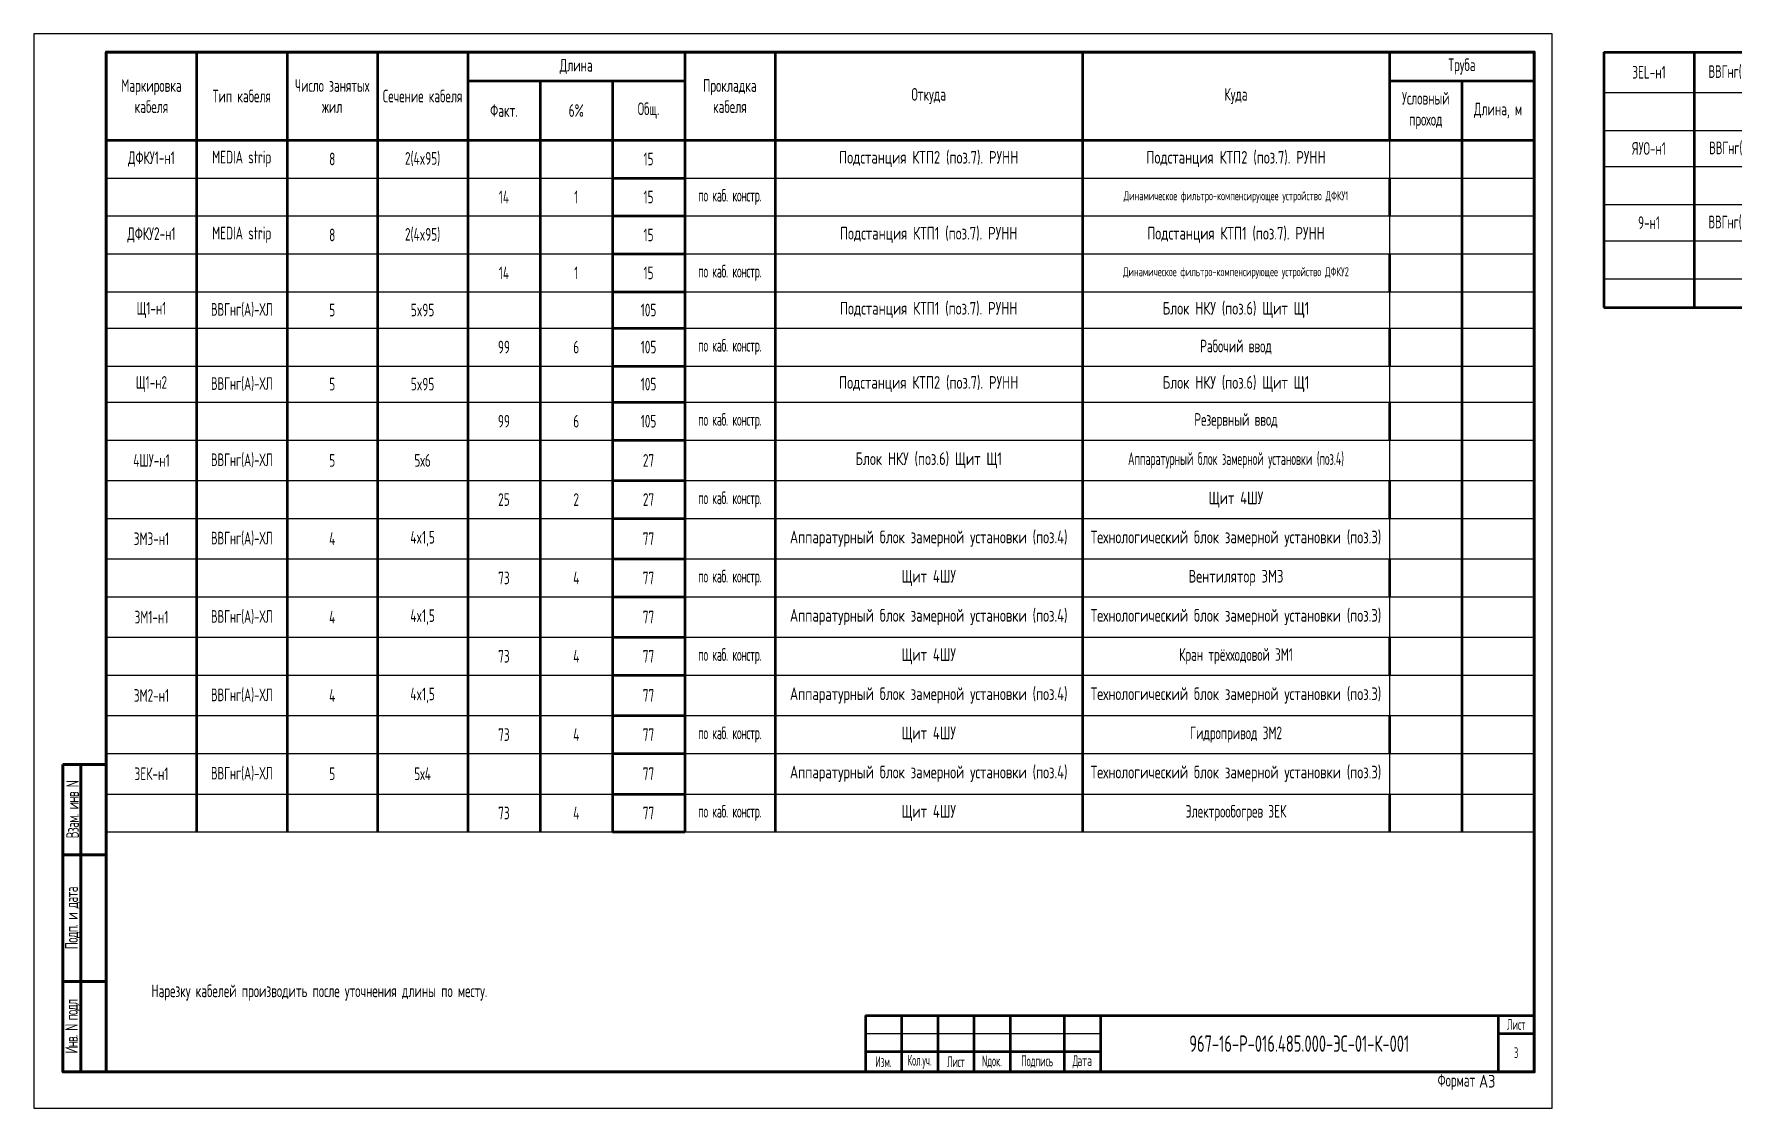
# Model space of a CAD drawing. Header units: millimetres. Extents: x 434 to 39884, y 282 to 36742.
# Drawn here: x 38570.5 to 39040.2, y 35801.4 to 36098.4 of the extents above; entities that cross this region are included whole.
import ezdxf
from ezdxf.enums import TextEntityAlignment as Align

# ---------------------------------------------------------------- set-up
doc = ezdxf.new("R2010")
doc.units = ezdxf.units.MM
doc.layers.get('0').update_dxf_attribs({"lineweight": 25})
doc.layers.add('ЭТ-Оформление', color=7, linetype='Continuous')
doc.layers.add('ЭТ-Формат и штамп', color=7, linetype='Continuous')
doc.styles.add('Фрикон', font='cs_gost2304.shx', dxfattribs={"width": 0.8})
doc.styles.add('Фрикон_штамп', font='cs_gost2304a.shx', dxfattribs={"width": 0.7, "height": 3})

# ---------------------------------------------------------------- blocks, each defined once
blk = doc.blocks.new('*U8')
at = {"layer": 'ЭТ-Формат и штамп'}
blk.add_lwpolyline([(-415, -10), (5, -10), (5, 287), (-415, 287)], close=True, dxfattribs=at)
at = {"layer": 'ЭТ-Формат и штамп', "lineweight": 60}
for points in [[(-395, 0), (0, 0), (0, 282), (-395, 282)], [(-407, 85), (-407, 0), (-395, 0), (-395, 85)]]:
    blk.add_lwpolyline(points, close=True, dxfattribs=at)
for points in [[(-402, 0), (-402, 85)], [(-407, 60), (-395, 60)], [(-407, 25), (-395, 25)]]:
    blk.add_lwpolyline(points, dxfattribs=at)
at = {"layer": 'ЭТ-Формат и штамп', "char_height": 3.5, "attachment_point": 5, "rotation": 90, "style": 'Фрикон'}
for s, insert, width in [('{\\T0.9;Взам. инв N}', (-404.33, 72.5), 25), ('{\\T0.9;Подп. и дата}', (-404.33, 42.5), 35), ('{\\T0.85;Инв. N подл}', (-404.35, 12.5), 25)]:
    blk.add_mtext(s, dxfattribs=dict(at, insert=insert, width=width))
at = {"layer": 'ЭТ-Формат и штамп', "insert": (-16.33, -2.81), "char_height": 3.5, "width": 27.439, "attachment_point": 6, "style": 'Фрикон'}
blk.add_mtext('Формат', dxfattribs=at)
at = {"layer": 'ЭТ-Формат и штамп', "style": 'Фрикон', "flags": 8}
blk.add_attdef('FORMAT', text='', height=3.5, dxfattribs=at).set_placement((-15.27, -2.6), align=Align.MIDDLE_LEFT)
blk = doc.blocks.new('*T54')
at = {"layer": 'ЭТ-Оформление', "color": 0, "linetype": 'ByBlock', "lineweight": 50, "transparency": 16777216}
for p, q in [((0, 0), (395, 0)), ((0, 0), (0, -215.67)), ((25, 0), (25, -215.67)), ((50, 0), (50, -215.67)), ((75, 0), (75, -215.67)), ((100, 0), (100, -215.67)), ((160, 0), (160, -215.67)), ((185, 0), (185, -215.67)), ((270, 0), (270, -215.67)), ((355, 0), (355, -24.33)), ((395, 0), (395, -215.67)), ((414.25, 0), (414.25, -70.67)), ((439.25, 0), (439.25, -70.67)), ((464.25, 0), (464.25, -70.67)), ((489.25, 0), (489.25, -70.67)), ((514.25, 0), (514.25, -70.67)), ((534.25, 0), (534.25, -70.67)), ((554.25, 0), (574.25, 0)), ((599.25, 0), (599.25, -70.67)), ((684.25, 0), (684.25, -70.67)), ((789.25, 0), (789.25, -70.67)), ((809.25, 0), (809.25, -70.67)), ((100, -8), (160, -8)), ((120, -8), (120, -215.67)), ((140, -8), (140, -215.67)), ((355, -8), (395, -8)), ((375, -8), (375, -215.67)), ((554.25, -11.17), (574.25, -11.17)), ((554.25, -11.17), (554.25, -21.67)), ((574.25, -11.17), (574.25, -21.67)), ((769.25, -11.17), (769.25, -21.67)), ((554.25, -21.67), (574.25, -21.67)), ((0, -24.33), (395, -24.33)), ((554.25, -31.67), (574.25, -31.67)), ((554.25, -31.67), (554.25, -70.67)), ((574.25, -31.67), (574.25, -70.67)), ((769.25, -31.67), (769.25, -42.17)), ((140, -34.83), (160, -34.83)), ((355, -34.83), (355, -45.33)), ((554.25, -42.17), (574.25, -42.17)), ((140, -45.33), (160, -45.33)), ((140, -55.83), (160, -55.83)), ((355, -55.83), (355, -66.33)), ((554.25, -52.17), (574.25, -52.17)), ((769.25, -52.17), (769.25, -70.67)), ((554.25, -62.67), (574.25, -62.67)), ((140, -66.33), (160, -66.33)), ((414.25, -70.67), (554.25, -70.67)), ((554.25, -70.67), (574.25, -70.67)), ((574.25, -70.67), (809.25, -70.67)), ((140, -76.33), (160, -76.33)), ((355, -76.33), (355, -86.83)), ((140, -86.83), (160, -86.83)), ((140, -96.83), (160, -96.83)), ((355, -96.83), (355, -107.33)), ((140, -107.33), (160, -107.33)), ((140, -118.5), (160, -118.5)), ((355, -118.5), (355, -129)), ((140, -129), (160, -129)), ((140, -140.17), (160, -140.17)), ((355, -140.17), (355, -150.67)), ((140, -150.67), (160, -150.67)), ((140, -161.83), (160, -161.83)), ((355, -161.83), (355, -172.33)), ((140, -172.33), (160, -172.33)), ((140, -183.5), (160, -183.5)), ((355, -183.5), (355, -194)), ((140, -194), (160, -194)), ((140, -205.17), (160, -205.17)), ((355, -205.17), (355, -215.67)), ((140, -215.67), (160, -215.67))]:
    blk.add_line(p, q, dxfattribs=at)
at = {"layer": 'ЭТ-Оформление', "color": 0, "linetype": 'ByBlock', "lineweight": -2, "transparency": 16777216}
for p, q in [((414.25, 0), (554.25, 0)), ((554.25, 0), (554.25, -11.17)), ((574.25, 0), (809.25, 0)), ((574.25, 0), (574.25, -11.17)), ((769.25, 0), (769.25, -11.17)), ((414.25, -11.17), (554.25, -11.17)), ((574.25, -11.17), (809.25, -11.17)), ((414.25, -21.67), (554.25, -21.67)), ((554.25, -21.67), (554.25, -31.67)), ((574.25, -21.67), (809.25, -21.67)), ((574.25, -21.67), (574.25, -31.67)), ((769.25, -21.67), (769.25, -31.67)), ((355, -24.33), (355, -34.83)), ((414.25, -31.67), (554.25, -31.67)), ((574.25, -31.67), (809.25, -31.67)), ((0, -34.83), (140, -34.83)), ((160, -34.83), (395, -34.83)), ((414.25, -42.17), (554.25, -42.17)), ((574.25, -42.17), (809.25, -42.17)), ((769.25, -42.17), (769.25, -52.17)), ((0, -45.33), (140, -45.33)), ((160, -45.33), (395, -45.33)), ((355, -45.33), (355, -55.83)), ((0, -55.83), (140, -55.83)), ((160, -55.83), (395, -55.83)), ((414.25, -52.17), (554.25, -52.17)), ((574.25, -52.17), (809.25, -52.17)), ((414.25, -62.67), (554.25, -62.67)), ((574.25, -62.67), (809.25, -62.67)), ((0, -66.33), (140, -66.33)), ((160, -66.33), (395, -66.33)), ((355, -66.33), (355, -76.33)), ((0, -76.33), (140, -76.33)), ((160, -76.33), (395, -76.33)), ((0, -86.83), (140, -86.83)), ((160, -86.83), (395, -86.83)), ((355, -86.83), (355, -96.83)), ((0, -96.83), (140, -96.83)), ((160, -96.83), (395, -96.83)), ((0, -107.33), (140, -107.33)), ((160, -107.33), (395, -107.33)), ((355, -107.33), (355, -118.5)), ((0, -118.5), (140, -118.5)), ((160, -118.5), (395, -118.5)), ((0, -129), (140, -129)), ((160, -129), (395, -129)), ((355, -129), (355, -140.17)), ((0, -140.17), (140, -140.17)), ((160, -140.17), (395, -140.17)), ((0, -150.67), (140, -150.67)), ((160, -150.67), (395, -150.67)), ((355, -150.67), (355, -161.83)), ((0, -161.83), (140, -161.83)), ((160, -161.83), (395, -161.83)), ((0, -172.33), (140, -172.33)), ((160, -172.33), (395, -172.33)), ((355, -172.33), (355, -183.5)), ((0, -183.5), (140, -183.5)), ((160, -183.5), (395, -183.5)), ((0, -194), (140, -194)), ((160, -194), (395, -194)), ((355, -194), (355, -205.17)), ((0, -205.17), (140, -205.17)), ((160, -205.17), (395, -205.17)), ((0, -215.67), (140, -215.67)), ((160, -215.67), (395, -215.67))]:
    blk.add_line(p, q, dxfattribs=at)
at = {"layer": 'ЭТ-Оформление', "color": 0, "transparency": 16777216, "attachment_point": 5, "style": 'Фрикон'}
for s, insert, char_height, width in [('Длина', (130, -4), 3.5, 58), ('Труба', (375, -4), 3.5, 38), ('3EL-н1', (426.75, -5.58), 3.5, 23), ('{\\W0.77;ВВГнг(A)-ХЛ}', (451.75, -5.58), 3.5, 23), ('3', (476.75, -5.58), 3.5, 23), ('3х2,5', (501.75, -5.58), 3.5, 23), ('77', (564.25, -5.58), 3.5, 16), ('{\\Fcs_gost2304a|c204;\\W0.9;\\C7;Аппаратурный блок замерной установки (поз.\\Fcs_gost2304a|c0;4\\Fcs_gost2304a|c204;)}', (641.75, -5.58), 3.5, 83), ('{\\Fcs_gost2304a|c204;\\W0.9;\\C7;Технологический блок замерной установки (поз.3)}', (726.75, -5.58), 3.5, 83), ('Маркировка кабеля', (12.5, -12.17), 3.5, 23), ('Число занятых  жил', (62.5, -12.17), 3.5, 23), ('Прокладка кабеля', (172.5, -12.17), 3.5, 23), ('Тип кабеля', (37.5, -12.17), 3.5, 23), ('Сечение кабеля', (87.5, -12.17), 3.5, 23), ('Общ.', (150, -16.17), 3.5, 18), ('Откуда', (227.5, -12.17), 3.5, 83), ('Куда', (312.5, -12.17), 3.5, 83), ('Условный проход', (365, -16.17), 3.5, 18), ('Длина, м', (385, -16.17), 3.5, 18), ('Факт.', (110, -16.17), 3.5, 18), ('6%', (130, -16.17), 3.5, 18), ('73', (524.25, -16.42), 3.5, 18), ('4', (544.25, -16.42), 3.5, 18), ('77', (564.25, -16.42), 3.5, 16), ('{\\W0.7;\\T0.95;по каб. констр.}', (586.75, -16.42), 3.5, 23), ('Освещение 17EL', (726.75, -16.42), 3.5, 83), ('ДФКУ1-н1', (12.5, -29.58), 3.5, 23), ('MEDIA strip', (37.5, -29.58), 3.5, 23), ('8', (62.5, -29.58), 3.5, 23), ('2(4x95)', (87.5, -29.58), 3.5, 23), ('15', (150, -29.58), 3.5, 16), ('{\\Fcs_gost2304a|c204;\\W0.9;\\C7;Подстанция КТП2 (поз.7). \\C256;РУНН}', (227.5, -29.58), 3.5, 83), ('{\\Fcs_gost2304a|c204;\\W0.9;\\C7;Подстанция КТП2 (поз.7). \\C256;РУНН}', (312.5, -29.58), 3.5, 83), ('ЯУО-н1', (426.75, -26.67), 3.5, 23), ('{\\W0.77;ВВГнг(A)-LS}', (451.75, -26.67), 3.5, 23), ('5', (476.75, -26.67), 3.5, 23), ('5х10', (501.75, -26.67), 3.5, 23), ('10', (564.25, -26.67), 3.5, 16), ('{\\Fcs_gost2304a|c204;\\W0.9;\\C7;Блок НКУ (поз.6) Щит Щ1}', (641.75, -26.67), 3.5, 83), ('Ящик управления освещением (поз.6)', (726.75, -26.67), 3.5, 83), ('9', (524.25, -36.92), 3.5, 18), ('1', (544.25, -36.92), 3.5, 18), ('10', (564.25, -36.92), 3.5, 16), ('{\\W0.7;\\T0.95;по каб. констр.}', (586.75, -36.92), 3.5, 23), ('{\\C7;ЯУО 9602-3774}', (726.75, -36.92), 3.5, 83), ('14', (110, -40.08), 3.5, 18), ('1', (130, -40.08), 3.5, 18), ('15', (150, -40.08), 3.5, 16), ('{\\W0.7;\\T0.95;по каб. констр.}', (172.5, -40.08), 3.5, 23), ('{\\C7;Динамическое фильтро-компенсирующее устройство ДФКУ1}', (312.5, -40.08), 2.5, 83), ('9-н1', (426.75, -47.17), 3.5, 23), ('{\\W0.77;ВВГнг(A)-ХЛ}', (451.75, -47.17), 3.5, 23), ('5', (476.75, -47.17), 3.5, 23), ('5x10', (501.75, -47.17), 3.5, 23), ('69', (564.25, -47.17), 3.5, 16), ('{\\Fcs_gost2304a|c204;\\W0.9;\\C7;Блок НКУ (поз.6) Щит Щ1}', (641.75, -47.17), 3.5, 83), ('Прожекторная мачта (поз.9)', (726.75, -47.17), 3.5, 83), ('ДФКУ2-н1', (12.5, -50.58), 3.5, 23), ('MEDIA strip', (37.5, -50.58), 3.5, 23), ('8', (62.5, -50.58), 3.5, 23), ('2(4x95)', (87.5, -50.58), 3.5, 23), ('15', (150, -50.58), 3.5, 16), ('{\\Fcs_gost2304a|c204;\\W0.9;\\C7;Подстанция КТП1 (поз.7). \\C256;РУНН}', (227.5, -50.58), 3.5, 83), ('{\\Fcs_gost2304a|c204;\\W0.9;\\C7;Подстанция КТП1 (поз.7). \\C256;РУНН}', (312.5, -50.58), 3.5, 83), ('40', (524.25, -57.42), 3.5, 18), ('2', (544.25, -57.42), 3.5, 18), ('42', (564.25, -57.42), 3.5, 16), ('{\\W0.7;\\T0.95;по каб. констр.}', (586.75, -57.42), 3.5, 23), ('Ящик управления освещением (поз.6)', (641.75, -57.42), 3.5, 83), ('{\\Fcs_gost2304a|c204;\\W0.9;\\C7;Щит ЩРН-П-4}', (726.75, -57.42), 3.5, 83), ('14', (110, -61.08), 3.5, 18), ('1', (130, -61.08), 3.5, 18), ('15', (150, -61.08), 3.5, 16), ('{\\W0.7;\\T0.95;по каб. констр.}', (172.5, -61.08), 3.5, 23), ('{\\C7;Динамическое фильтро-компенсирующее устройство ДФКУ2}', (312.5, -61.08), 2.5, 83), ('25', (524.25, -66.67), 3.5, 18), ('2', (544.25, -66.67), 3.5, 18), ('27', (564.25, -66.67), 3.5, 16), ('{\\W0.7;\\T0.95;в траншее}', (586.75, -66.67), 3.5, 23), ('т.40х3', (779.25, -66.67), 3.5, 18), ('25', (799.25, -66.67), 3.5, 18), ('Щ1-н1', (12.5, -71.33), 3.5, 23), ('{\\W0.77;ВВГнг(А)-ХЛ}', (37.5, -71.33), 3.5, 23), ('5', (62.5, -71.33), 3.5, 23), ('5x95', (87.5, -71.33), 3.5, 23), ('105', (150, -71.33), 3.5, 16), ('{\\Fcs_gost2304a|c204;\\W0.9;\\C7;Подстанция КТП1 (поз.7). \\C256;РУНН}', (227.5, -71.33), 3.5, 83), ('{\\Fcs_gost2304a|c204;\\W0.9;\\C7;Блок НКУ (поз.6) Щит Щ1}', (312.5, -71.33), 3.5, 83), ('99', (110, -81.58), 3.5, 18), ('6', (130, -81.58), 3.5, 18), ('105', (150, -81.58), 3.5, 16), ('{\\W0.7;\\T0.95;по каб. констр.}', (172.5, -81.58), 3.5, 23), ('Рабочий ввод', (312.5, -81.58), 3.5, 83), ('{\\Fcs_gost2304a|c204;\\W0.9;\\C7;Подстанция КТП2 (поз.7). \\C256;РУНН}', (227.5, -91.83), 3.5, 83), ('{\\Fcs_gost2304a|c204;\\W0.9;\\C7;Блок НКУ (поз.6) Щит Щ1}', (312.5, -91.83), 3.5, 83), ('Щ1-н2', (12.5, -91.83), 3.5, 23), ('{\\W0.77;ВВГнг(А)-ХЛ}', (37.5, -91.83), 3.5, 23), ('5', (62.5, -91.83), 3.5, 23), ('5x95', (87.5, -91.83), 3.5, 23), ('105', (150, -91.83), 3.5, 16), ('99', (110, -102.08), 3.5, 18), ('6', (130, -102.08), 3.5, 18), ('105', (150, -102.08), 3.5, 16), ('{\\W0.7;\\T0.95;по каб. констр.}', (172.5, -102.08), 3.5, 23), ('Резервный ввод', (312.5, -102.08), 3.5, 83), ('4ШУ-н1', (12.5, -112.92), 3.5, 23), ('{\\W0.77;ВВГнг(А)-ХЛ}', (37.5, -112.92), 3.5, 23), ('5', (62.5, -112.92), 3.5, 23), ('5х6', (87.5, -112.92), 3.5, 23), ('27', (150, -112.92), 3.5, 16), ('{\\Fcs_gost2304a|c204;\\W0.9;\\C7;Блок НКУ (поз.6) Щит Щ1}', (227.5, -112.92), 3.5, 83), ('{\\W0.7;Аппаратурный блок \\C7;замерной установки (поз.4)}', (312.5, -112.92), 3.5, 83), ('25', (110, -123.75), 3.5, 18), ('2', (130, -123.75), 3.5, 18), ('27', (150, -123.75), 3.5, 16), ('{\\W0.7;\\T0.95;по каб. констр.}', (172.5, -123.75), 3.5, 23), ('{\\Fcs_gost2304a|c204;\\W0.9;\\C7;Щит 4ШУ}', (312.5, -123.75), 3.5, 83), ('3М3-н1', (12.5, -134.58), 3.5, 23), ('{\\W0.77;ВВГнг(А)-ХЛ}', (37.5, -134.58), 3.5, 23), ('4', (62.5, -134.58), 3.5, 23), ('4x1,5', (87.5, -134.58), 3.5, 23), ('77', (150, -134.58), 3.5, 16), ('{\\Fcs_gost2304a|c204;\\W0.9;\\C7;Аппаратурный блок замерной установки (поз.\\Fcs_gost2304a|c0;4\\Fcs_gost2304a|c204;)}', (227.5, -134.58), 3.5, 83), ('{\\Fcs_gost2304a|c204;\\W0.9;\\C7;Технологический блок замерной установки (поз.3)}', (312.5, -134.58), 3.5, 83), ('73', (110, -145.42), 3.5, 18), ('4', (130, -145.42), 3.5, 18), ('77', (150, -145.42), 3.5, 16), ('{\\W0.7;\\T0.95;по каб. констр.}', (172.5, -145.42), 3.5, 23), ('{\\Fcs_gost2304a|c204;\\W0.9;\\C7;Щит 4ШУ}', (227.5, -145.42), 3.5, 83), ('{\\Fcs_gost2304a|c204;\\W0.9;\\C7;Вентилятор 3М3}', (312.5, -145.42), 3.5, 83), ('3М1-н1', (12.5, -156.25), 3.5, 23), ('{\\W0.77;ВВГнг(А)-ХЛ}', (37.5, -156.25), 3.5, 23), ('4', (62.5, -156.25), 3.5, 23), ('4x1,5', (87.5, -156.25), 3.5, 23), ('77', (150, -156.25), 3.5, 16), ('{\\Fcs_gost2304a|c204;\\W0.9;\\C7;Аппаратурный блок замерной установки (поз.\\Fcs_gost2304a|c0;4\\Fcs_gost2304a|c204;)}', (227.5, -156.25), 3.5, 83), ('{\\Fcs_gost2304a|c204;\\W0.9;\\C7;Технологический блок замерной установки (поз.3)}', (312.5, -156.25), 3.5, 83), ('73', (110, -167.08), 3.5, 18), ('4', (130, -167.08), 3.5, 18), ('77', (150, -167.08), 3.5, 16), ('{\\W0.7;\\T0.95;по каб. констр.}', (172.5, -167.08), 3.5, 23), ('{\\Fcs_gost2304a|c204;\\W0.9;\\C7;Щит 4ШУ}', (227.5, -167.08), 3.5, 83), ('Кран трёхходовой 3М1', (312.5, -167.08), 3.5, 83), ('3М2-н1', (12.5, -177.92), 3.5, 23), ('{\\W0.77;ВВГнг(А)-ХЛ}', (37.5, -177.92), 3.5, 23), ('4', (62.5, -177.92), 3.5, 23), ('4x1,5', (87.5, -177.92), 3.5, 23), ('77', (150, -177.92), 3.5, 16), ('{\\Fcs_gost2304a|c204;\\W0.9;\\C7;Аппаратурный блок замерной установки (поз.\\Fcs_gost2304a|c0;4\\Fcs_gost2304a|c204;)}', (227.5, -177.92), 3.5, 83), ('{\\Fcs_gost2304a|c204;\\W0.9;\\C7;Технологический блок замерной установки (поз.3)}', (312.5, -177.92), 3.5, 83), ('73', (110, -188.75), 3.5, 18), ('4', (130, -188.75), 3.5, 18), ('77', (150, -188.75), 3.5, 16), ('{\\W0.7;\\T0.95;по каб. констр.}', (172.5, -188.75), 3.5, 23), ('{\\Fcs_gost2304a|c204;\\W0.9;\\C7;Щит 4ШУ}', (227.5, -188.75), 3.5, 83), ('Гидропривод 3М2', (312.5, -188.75), 3.5, 83), ('{\\Fcs_gost2304a|c204;\\W0.9;\\C7;Аппаратурный блок замерной установки (поз.\\Fcs_gost2304a|c0;4\\Fcs_gost2304a|c204;)}', (227.5, -199.58), 3.5, 83), ('{\\Fcs_gost2304a|c204;\\W0.9;\\C7;Технологический блок замерной установки (поз.3)}', (312.5, -199.58), 3.5, 83), ('3ЕК-н1', (12.5, -199.58), 3.5, 23), ('{\\W0.77;ВВГнг(A)-ХЛ}', (37.5, -199.58), 3.5, 23), ('5', (62.5, -199.58), 3.5, 23), ('5х4', (87.5, -199.58), 3.5, 23), ('77', (150, -199.58), 3.5, 16), ('73', (110, -210.42), 3.5, 18), ('4', (130, -210.42), 3.5, 18), ('77', (150, -210.42), 3.5, 16), ('{\\W0.7;\\T0.95;по каб. констр.}', (172.5, -210.42), 3.5, 23), ('{\\Fcs_gost2304a|c204;\\W0.9;\\C7;Щит 4ШУ}', (227.5, -210.42), 3.5, 83), ('Электрообогрев 3ЕК', (312.5, -210.42), 3.5, 83)]:
    blk.add_mtext(s, dxfattribs=dict(at, insert=insert, char_height=char_height, width=width))
blk = doc.blocks.new('*T55')
at = {"color": 0, "linetype": 'ByBlock', "lineweight": 50, "transparency": 16777216}
for p, q in [((0, 0), (185, 0)), ((0, 0), (0, -15.61)), ((10, 0), (10, -15.61)), ((20, 0), (20, -15.61)), ((30, 0), (30, -15.61)), ((40, 0), (40, -15.61)), ((55, 0), (55, -15.61)), ((65, 0), (65, -15.61)), ((175, 0), (175, -15.61)), ((185, 0), (185, -15.61)), ((175, -5), (185, -5)), ((0, -10), (65, -10)), ((0, -15.61), (185, -15.61))]:
    blk.add_line(p, q, dxfattribs=at)
at = {"color": 0, "linetype": 'ByBlock', "lineweight": 25, "transparency": 16777216}
blk.add_line((0, -5), (65, -5), dxfattribs=at)
at = {"color": 0, "transparency": 16777216, "attachment_point": 5, "style": 'Фрикон_штамп'}
for s, insert, char_height, width in [('Лист', (180, -2.5), 3, 8), ('{\\Fcs_gost2304|c204;\\W0.8;967-16-Р-016.485.000-ЭС-01-К-001}', (120, -7.81), 4.5, 108), ('3', (180, -10.31), 3, 8), ('Изм.', (5, -12.81), 3, 8), ('{\\W0.6;Кол.уч.}', (15, -12.81), 3, 8), ('{\\T0.95;Лист}', (25, -12.81), 3, 8), ('Nдок.', (35, -12.81), 3, 8), ('Подпись', (47.5, -12.81), 3, 13), ('{\\T0.85;Д\\W0.8;\\T1;ата}', (60, -12.81), 3, 8)]:
    blk.add_mtext(s, dxfattribs=dict(at, insert=insert, char_height=char_height, width=width))
blk = doc.blocks.new('*T77')
at = {"layer": 'ЭТ-Оформление', "color": 0, "linetype": 'ByBlock', "lineweight": 50, "transparency": 16777216}
for p, q in [((0, 0), (395, 0)), ((0, 0), (0, -70.67)), ((25, 0), (25, -70.67)), ((50, 0), (50, -70.67)), ((75, 0), (75, -70.67)), ((100, 0), (100, -70.67)), ((120, 0), (120, -70.67)), ((185, 0), (185, -70.67)), ((270, 0), (270, -70.67)), ((375, 0), (375, -70.67)), ((395, 0), (395, -70.67)), ((140, -11.17), (160, -11.17)), ((140, -11.17), (140, -21.67)), ((160, -11.17), (160, -21.67)), ((355, -11.17), (355, -21.67)), ((140, -21.67), (160, -21.67)), ((140, -31.67), (160, -31.67)), ((140, -31.67), (140, -70.67)), ((160, -31.67), (160, -70.67)), ((355, -31.67), (355, -42.17)), ((140, -42.17), (160, -42.17)), ((140, -52.17), (160, -52.17)), ((355, -52.17), (355, -70.67)), ((140, -62.67), (160, -62.67)), ((0, -70.67), (140, -70.67)), ((140, -70.67), (160, -70.67)), ((160, -70.67), (395, -70.67))]:
    blk.add_line(p, q, dxfattribs=at)
at = {"layer": 'ЭТ-Оформление', "color": 0, "linetype": 'ByBlock', "lineweight": -2, "transparency": 16777216}
for p, q in [((140, 0), (140, -11.17)), ((160, 0), (160, -11.17)), ((355, 0), (355, -11.17)), ((0, -11.17), (140, -11.17)), ((160, -11.17), (395, -11.17)), ((0, -21.67), (140, -21.67)), ((140, -21.67), (140, -31.67)), ((160, -21.67), (395, -21.67)), ((160, -21.67), (160, -31.67)), ((355, -21.67), (355, -31.67)), ((0, -31.67), (140, -31.67)), ((160, -31.67), (395, -31.67)), ((0, -42.17), (140, -42.17)), ((160, -42.17), (395, -42.17)), ((355, -42.17), (355, -52.17)), ((0, -52.17), (140, -52.17)), ((160, -52.17), (395, -52.17)), ((0, -62.67), (140, -62.67)), ((160, -62.67), (395, -62.67))]:
    blk.add_line(p, q, dxfattribs=at)
at = {"layer": 'ЭТ-Оформление', "color": 0, "transparency": 16777216, "char_height": 3.5, "attachment_point": 5, "style": 'Фрикон'}
for s, insert, width in [('3EL-н1', (12.5, -5.58), 23), ('{\\W0.77;ВВГнг(A)-ХЛ}', (37.5, -5.58), 23), ('3', (62.5, -5.58), 23), ('3х2,5', (87.5, -5.58), 23), ('77', (150, -5.58), 16), ('{\\Fcs_gost2304a|c204;\\W0.9;\\C7;Аппаратурный блок замерной установки (поз.\\Fcs_gost2304a|c0;4\\Fcs_gost2304a|c204;)}', (227.5, -5.58), 83), ('{\\Fcs_gost2304a|c204;\\W0.9;\\C7;Технологический блок замерной установки (поз.3)}', (312.5, -5.58), 83), ('73', (110, -16.42), 18), ('4', (130, -16.42), 18), ('77', (150, -16.42), 16), ('{\\W0.7;\\T0.95;по каб. констр.}', (172.5, -16.42), 23), ('Освещение 17EL', (312.5, -16.42), 83), ('ЯУО-н1', (12.5, -26.67), 23), ('{\\W0.77;ВВГнг(A)-LS}', (37.5, -26.67), 23), ('5', (62.5, -26.67), 23), ('5х10', (87.5, -26.67), 23), ('10', (150, -26.67), 16), ('{\\Fcs_gost2304a|c204;\\W0.9;\\C7;Блок НКУ (поз.6) Щит Щ1}', (227.5, -26.67), 83), ('Ящик управления освещением (поз.6)', (312.5, -26.67), 83), ('9', (110, -36.92), 18), ('1', (130, -36.92), 18), ('10', (150, -36.92), 16), ('{\\W0.7;\\T0.95;по каб. констр.}', (172.5, -36.92), 23), ('{\\C7;ЯУО 9602-3774}', (312.5, -36.92), 83), ('9-н1', (12.5, -47.17), 23), ('{\\W0.77;ВВГнг(A)-ХЛ}', (37.5, -47.17), 23), ('5', (62.5, -47.17), 23), ('5x10', (87.5, -47.17), 23), ('69', (150, -47.17), 16), ('{\\Fcs_gost2304a|c204;\\W0.9;\\C7;Блок НКУ (поз.6) Щит Щ1}', (227.5, -47.17), 83), ('Прожекторная мачта (поз.9)', (312.5, -47.17), 83), ('40', (110, -57.42), 18), ('2', (130, -57.42), 18), ('42', (150, -57.42), 16), ('{\\W0.7;\\T0.95;по каб. констр.}', (172.5, -57.42), 23), ('Ящик управления освещением (поз.6)', (227.5, -57.42), 83), ('{\\Fcs_gost2304a|c204;\\W0.9;\\C7;Щит ЩРН-П-4}', (312.5, -57.42), 83), ('25', (110, -66.67), 18), ('2', (130, -66.67), 18), ('27', (150, -66.67), 16), ('{\\W0.7;\\T0.95;в траншее}', (172.5, -66.67), 23), ('т.40х3', (365, -66.67), 18), ('25', (385, -66.67), 18)]:
    blk.add_mtext(s, dxfattribs=dict(at, insert=insert, width=width))

msp = doc.modelspace()

# ---------------------------------------------------------------- block references
for name, p in [('*T54', (38590.53, 36093.41)), ('*T77', (39004.78, 36093.41)), ('*T55', (38800.53, 35827.02))]:
    msp.add_blockref(name, p)
at = {"layer": 'ЭТ-Формат и штамп', "ltscale": 100}
ref = msp.add_blockref('*U8', (38985.53, 35811.41), dxfattribs=at)
ref.add_attrib('FORMAT', 'А3', dxfattribs={"height": 3.5, "style": 'Фрикон'}).set_placement((38970.26, 35808.81), align=Align.MIDDLE_LEFT)

# ---------------------------------------------------------------- texts
at = {"insert": (38603.01, 35835.56), "char_height": 3.5, "attachment_point": 1, "style": 'Фрикон'}
msp.add_mtext_dynamic_manual_height_columns('Нарезку кабелей производить после уточнения длины по месту.', width=116.865, gutter_width=25, heights=[0], dxfattribs=at)

doc.saveas('drawing.dxf')
